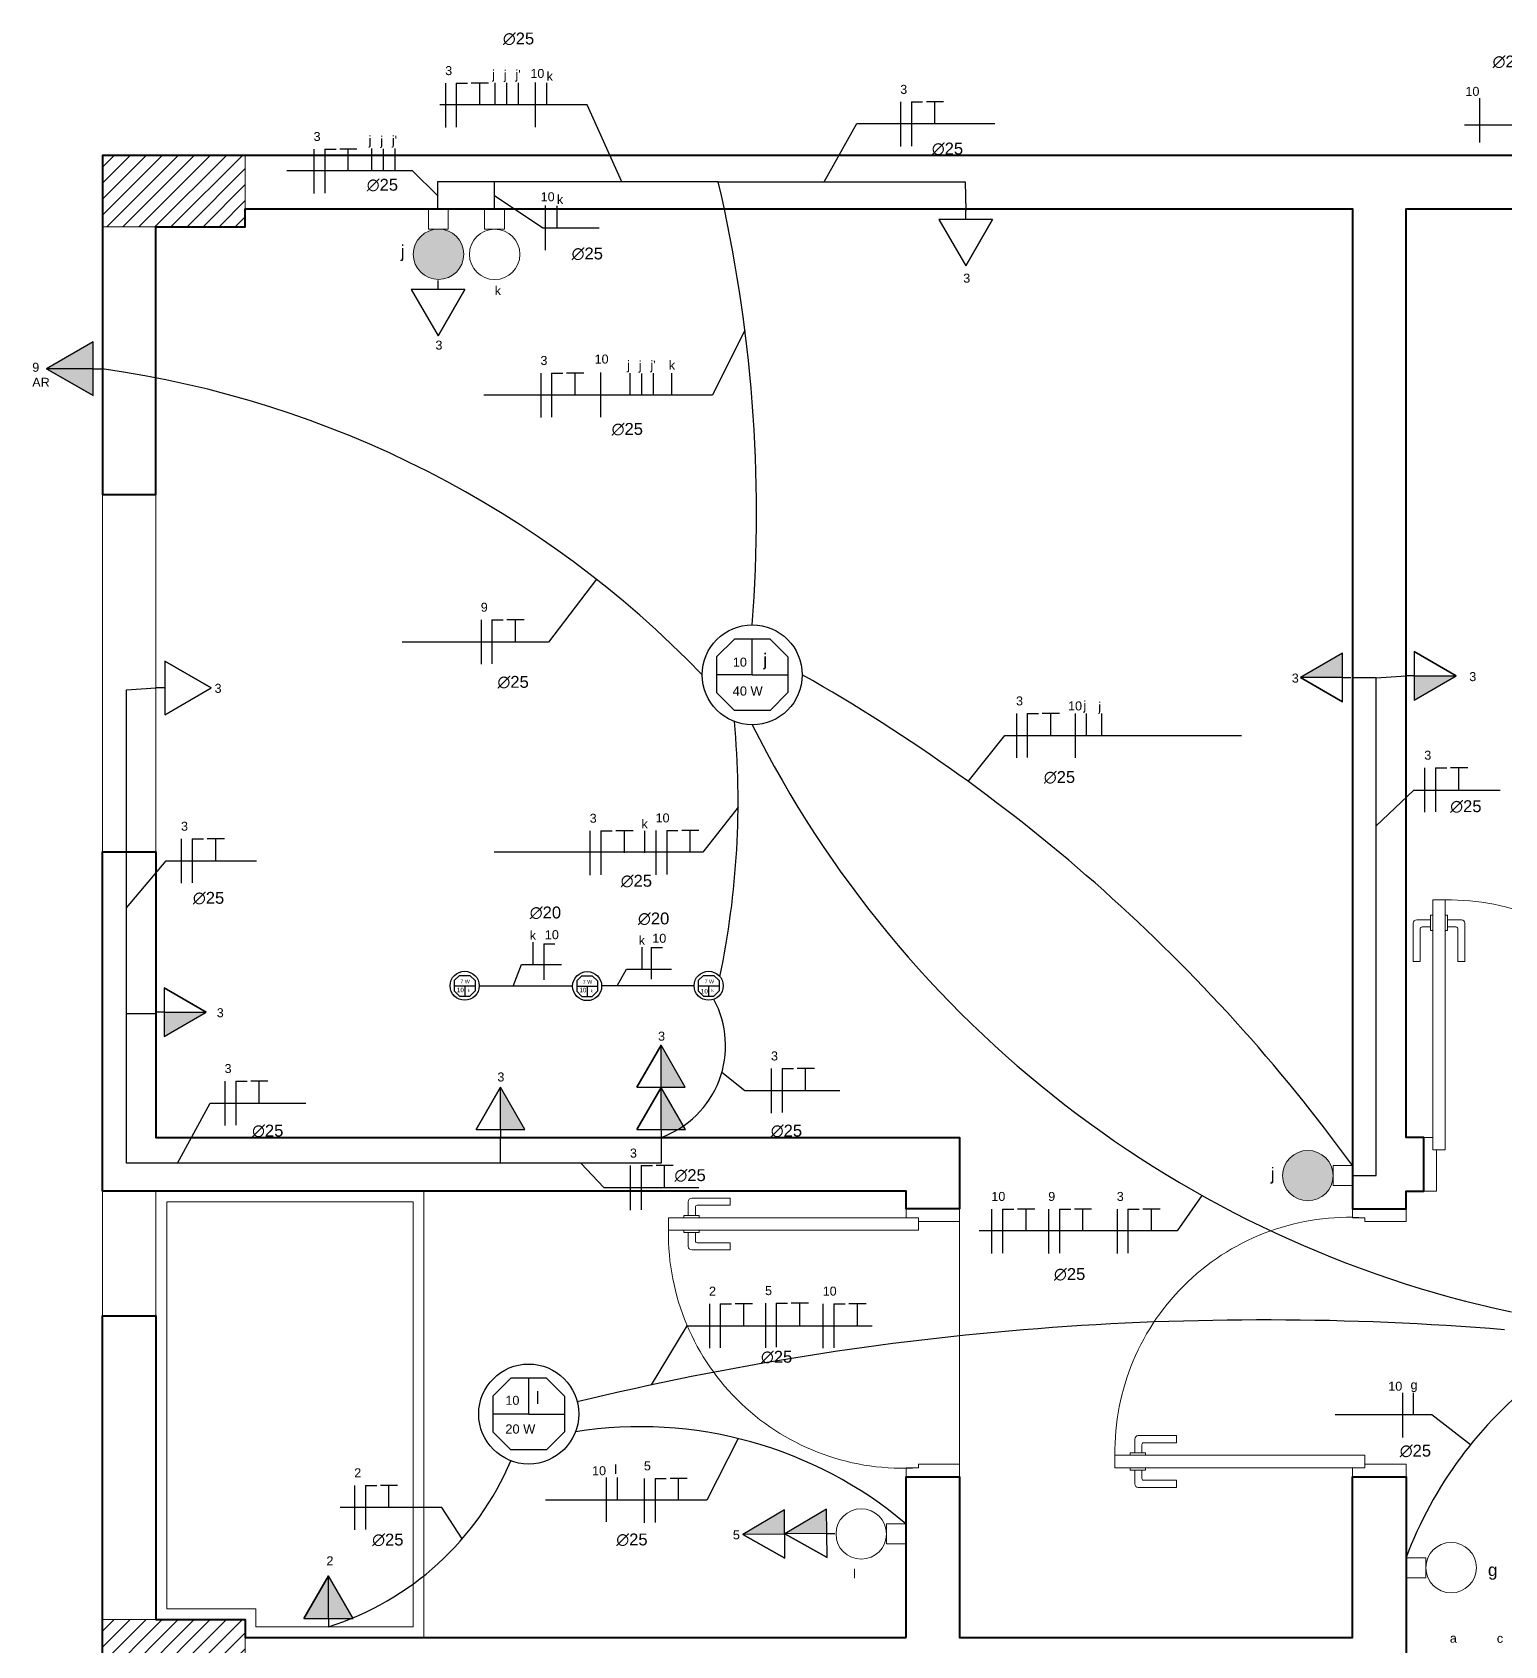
# Model space of a CAD drawing. Header units: millimetres. Extents: x 2991 to 3503, y 2795 to 2987.
# Drawn here: x 3072.785 to 3076.908, y 2819.863 to 2824.382 of the extents above; entities that cross this region are included whole.
import ezdxf
from ezdxf.enums import TextEntityAlignment as Align

# ---------------------------------------------------------------- set-up
doc = ezdxf.new("R2010")
doc.units = ezdxf.units.MM
for name, color, linetype in [('ESCO_37_TOMADAS', 3, 'Continuous'), ('ILUMINAÇÃO', 3, 'Continuous'), ('Pranchas', 3, 'Continuous'), ('PTF', 1, 'Continuous'), ('PTO', 1, 'Continuous'), ('TET', 172, 'Continuous')]:
    doc.layers.add(name, color=color, linetype=linetype)
for name, color, linetype, lineweight in [('ESQUADRIAS', 250, 'Continuous', 9), ('PILAR', 7, 'Continuous', 5), ('Plarga', 7, 'Continuous', 40)]:
    doc.layers.add(name, color=color, linetype=linetype, lineweight=lineweight)
doc.styles.add('ST', font='ROMANS.SHX', dxfattribs={"height": 0.15})
doc.styles.get("Standard").update_dxf_attribs({"font": ''})
doc.styles.get('Standard').set_extended_font_data('Arial')

# ---------------------------------------------------------------- blocks, each defined once
blk = doc.blocks.new('INTERRUP SIMP 1 TC')
at = {"lineweight": 5}
for p, q in [((-5, 2.5), (-5, -2.5)), ((0, 2.5), (-5, 2.5)), ((0, 2.5), (0, -2.5)), ((0, -2.5), (-5, -2.5)), ((0, 0), (0, 0))]:
    blk.add_line(p, q, dxfattribs=at)
at = {"lineweight": 5, "ltscale": 0.5}
blk.add_circle((6.33, 0.04), 6.33, dxfattribs=at)
blk = doc.blocks.new('iv')
at = {"color": 3}
for p, q in [((-0.2, 0.1), (-0.1, 0.2)), ((-0.1, 0.2), (0.1, 0.2)), ((0.1, 0.2), (0.2, 0.1)), ((-0.2, 0.1), (-0.2, -0.1)), ((0.2, 0.1), (0.2, -0.1)), ((-0.1, -0.2), (-0.2, -0.1)), ((0.2, -0.1), (0.1, -0.2)), ((-0.1, -0.2), (0.1, -0.2))]:
    blk.add_line(p, q, dxfattribs=at)
at = {"color": 1}
blk.add_circle((0, 0), 0.28, dxfattribs=at)
at = {"color": 1, "style": 'ST', "flags": 4}
blk.add_attdef('N%%D', text='', height=0.15, dxfattribs=at).set_placement((0.0027, -0.0738), align=Align.CENTER)

msp = doc.modelspace()

# ---------------------------------------------------------------- hatches: boundary and pattern name
at = {"layer": 'ESCO_37_TOMADAS'}
h = msp.add_hatch(color=256, dxfattribs=at)
h.dxf.hatch_style = 1
h.set_gradient(color1=(0, 0, 255), color2=(255, 255, 0), tint=1)
h.paths.add_polyline_path([(3073.9929, 2823.76, 1), (3073.8517, 2823.76, 1)])
h = msp.add_hatch(color=256, dxfattribs=at)
h.dxf.hatch_style = 1
h.paths.add_polyline_path([(3073.8517, 2823.76, 1), (3073.9929, 2823.76, 0.412382), (3073.9227, 2823.8306), (3073.9219, 2823.8306, 0.412382)])
h = msp.add_hatch(color=256, dxfattribs=at)
h.dxf.hatch_style = 1
h.paths.add_polyline_path([(3073.9929, 2823.76, 1), (3073.8517, 2823.76, 1)])
h = msp.add_hatch(color=256, dxfattribs=at)
h.dxf.hatch_style = 1
h.paths.add_polyline_path([(3076.4269, 2821.18, 1), (3076.2857, 2821.18, 1)])
at = {"layer": 'PILAR'}
h = msp.add_hatch(dxfattribs=at)
h.set_pattern_fill('ANSI31,_O', color=256, scale=0.01)
h.set_pattern_definition([(45, (1209.418174, 1871.62264), (-0.0224506403, 0.0224506403), [])])
h.paths.add_polyline_path([(3073.3812, 2824.0368), (3073.3812, 2823.8368), (3072.9812, 2823.8368), (3072.9812, 2824.0368)])
h = msp.add_hatch(dxfattribs=at)
h.set_pattern_fill('ANSI31,_O', color=256, scale=0.01)
h.set_pattern_definition([(45, (1209.418174, 1867.52264), (-0.0224506403, 0.0224506403), [])])
h.paths.add_polyline_path([(3073.3812, 2819.9368), (3073.3812, 2819.7368), (3072.9812, 2819.7368), (3072.9812, 2819.9368)])

# ---------------------------------------------------------------- linework, layer by layer
at = {"color": 3}
for p, q in [((3075.4733, 2823.8571), (3075.3233, 2823.8571)), ((3075.3233, 2823.8571), (3075.3983, 2823.7271)), ((3075.3983, 2823.8571), (3075.3983, 2823.8821)), ((3075.4733, 2823.8571), (3075.3983, 2823.7271)), ((3075.3983, 2823.7271), (3075.4733, 2823.8571)), ((3075.3983, 2823.7271), (3075.4733, 2823.8571)), ((3073.9211, 2823.6615), (3073.9211, 2823.6865)), ((3073.9961, 2823.6615), (3073.8461, 2823.6615)), ((3073.8461, 2823.6615), (3073.9211, 2823.5315)), ((3073.9961, 2823.6615), (3073.9211, 2823.5315)), ((3073.9211, 2823.5315), (3073.9961, 2823.6615)), ((3073.9211, 2823.5315), (3073.9961, 2823.6615)), ((3072.9552, 2823.5143), (3072.8252, 2823.4393)), ((3072.9552, 2823.3643), (3072.9552, 2823.5143)), ((3072.9552, 2823.4393), (3072.8252, 2823.4393)), ((3072.9552, 2823.3643), (3072.8252, 2823.4393)), ((3072.8252, 2823.4393), (3072.9552, 2823.3643)), ((3072.8252, 2823.4393), (3072.9552, 2823.3643)), ((3072.9552, 2823.4393), (3072.9802, 2823.4393)), ((3076.4535, 2822.6427), (3076.3355, 2822.5747)), ((3076.4535, 2822.5066), (3076.4535, 2822.6427)), ((3076.6538, 2822.6478), (3076.7718, 2822.5797)), ((3076.7718, 2822.5797), (3076.6538, 2822.6478)), ((3076.6538, 2822.6478), (3076.6538, 2822.5117)), ((3076.7718, 2822.5797), (3076.6538, 2822.6478)), ((3073.1557, 2822.6206), (3073.2857, 2822.5456)), ((3073.2857, 2822.5456), (3073.1557, 2822.6206)), ((3073.1557, 2822.6206), (3073.1557, 2822.4706)), ((3073.2857, 2822.5456), (3073.1557, 2822.6206)), ((3073.1557, 2822.5456), (3073.1307, 2822.5456)), ((3073.1557, 2822.4706), (3073.2857, 2822.5456)), ((3076.4535, 2822.5747), (3076.3355, 2822.5747)), ((3076.4535, 2822.5066), (3076.3355, 2822.5747)), ((3076.3355, 2822.5747), (3076.4535, 2822.5066)), ((3076.3355, 2822.5747), (3076.4535, 2822.5066)), ((3076.4535, 2822.5747), (3076.4762, 2822.5747)), ((3076.6538, 2822.5797), (3076.6312, 2822.5797)), ((3076.6538, 2822.5797), (3076.7718, 2822.5797)), ((3076.6538, 2822.5117), (3076.7718, 2822.5797)), ((3073.1538, 2821.7057), (3073.2718, 2821.6376)), ((3073.2718, 2821.6376), (3073.1538, 2821.7057)), ((3073.1538, 2821.7057), (3073.1538, 2821.5696)), ((3073.2718, 2821.6376), (3073.1538, 2821.7057)), ((3073.1538, 2821.6376), (3073.1312, 2821.6376)), ((3073.1538, 2821.6376), (3073.2718, 2821.6376)), ((3073.1538, 2821.5696), (3073.2718, 2821.6376)), ((3074.4776, 2821.4275), (3074.5454, 2821.5451)), ((3074.5454, 2821.5451), (3074.4776, 2821.4275)), ((3074.5454, 2821.4275), (3074.5454, 2821.5451)), ((3074.0281, 2821.3095), (3074.0962, 2821.4274)), ((3074.0962, 2821.4274), (3074.0281, 2821.3095)), ((3074.0962, 2821.4274), (3074.0281, 2821.3095)), ((3074.0962, 2821.3095), (3074.0962, 2821.4274)), ((3074.1642, 2821.3095), (3074.0962, 2821.4274)), ((3074.4779, 2821.3094), (3074.5458, 2821.427)), ((3074.5458, 2821.427), (3074.4779, 2821.3094)), ((3074.5458, 2821.3094), (3074.5458, 2821.427)), ((3074.0281, 2821.3095), (3074.1642, 2821.3095)), ((3074.0962, 2821.3095), (3074.0962, 2821.2868)), ((3074.5458, 2821.3094), (3074.5458, 2821.2868)), ((3074.1748, 2820.5123), (3074.1748, 2820.6123)), ((3074.1748, 2820.5123), (3074.0748, 2820.5123)), ((3074.1748, 2820.5123), (3074.2748, 2820.5123)), ((3074.8916, 2820.1763), (3074.774, 2820.1751)), ((3074.8923, 2820.1085), (3074.774, 2820.1751)), ((3074.774, 2820.1751), (3074.8923, 2820.1085)), ((3075.0096, 2820.1779), (3074.8921, 2820.1767)), ((3075.0104, 2820.1101), (3074.8921, 2820.1767)), ((3074.8921, 2820.1767), (3075.0104, 2820.1101)), ((3075.0096, 2820.1779), (3075.0323, 2820.1782)), ((3073.5455, 2819.9398), (3073.6145, 2820.0594)), ((3073.6145, 2820.0594), (3073.5455, 2819.9398)), ((3073.6145, 2820.0594), (3073.5455, 2819.9398)), ((3073.6145, 2819.9398), (3073.6145, 2820.0594)), ((3073.6835, 2819.9398), (3073.6145, 2820.0594)), ((3073.5455, 2819.9398), (3073.6835, 2819.9398)), ((3073.6145, 2819.9398), (3073.6145, 2819.9168))]:
    msp.add_line(p, q, dxfattribs=at)
for p, q in [((3074.8007, 2822.5823), (3074.8007, 2822.6823)), ((3074.8007, 2822.5823), (3074.7007, 2822.5823)), ((3074.8007, 2822.5823), (3074.9007, 2822.5823)), ((3073.9963, 2821.7115), (3074.0253, 2821.7115)), ((3074.3383, 2821.7108), (3074.3673, 2821.7108)), ((3074.6785, 2821.7118), (3074.7076, 2821.7118))]:
    msp.add_line(p, q)
at = {"lineweight": 5}
msp.add_line((3076.6869, 2820.0816), (3076.6869, 2820.0816), dxfattribs=at)
for points in [[(3072.9812, 2822.0868), (3072.9812, 2823.0868)], [(3073.1312, 2822.0868), (3073.1312, 2823.0868)], [(3072.9812, 2821.1368), (3072.9812, 2820.7868)], [(3073.1312, 2820.6368), (3073.1312, 2819.9368), (3073.3812, 2819.9368), (3073.3812, 2819.8868), (3073.8812, 2819.8868), (3073.8812, 2821.1368), (3073.1312, 2821.1368)], [(3073.1312, 2821.1368), (3073.1312, 2820.7868)], [(3075.3812, 2820.3718), (3075.3812, 2821.0518)]]:
    msp.add_lwpolyline(points, dxfattribs=at)
for points in [[(3073.9672, 2821.7115), (3073.9963, 2821.7115), (3073.9963, 2821.6825)], [(3074.3093, 2821.7108), (3074.3383, 2821.7108), (3074.3383, 2821.6818)], [(3074.6495, 2821.7118), (3074.6785, 2821.7118), (3074.6785, 2821.6828)]]:
    msp.add_lwpolyline(points)
at = {"color": 3}
for points in [[(3074.6132, 2821.4275), (3074.5454, 2821.5451), (3074.4776, 2821.4275)], [(3074.6136, 2821.3094), (3074.5458, 2821.427), (3074.4779, 2821.3094)], [(3074.8909, 2820.2442), (3074.774, 2820.1751), (3074.8923, 2820.1085)], [(3075.0089, 2820.2458), (3074.8921, 2820.1767), (3075.0104, 2820.1101)]]:
    msp.add_lwpolyline(points, close=True, dxfattribs=at)
at = {"lineweight": 5}
msp.add_lwpolyline([(3073.1612, 2819.9668), (3073.4112, 2819.9668), (3073.4112, 2819.9168), (3073.8512, 2819.9168), (3073.8512, 2821.1068), (3073.1612, 2821.1068)], close=True, dxfattribs=at)
at = {"color": 3}
for points in [[(3072.9552, 2823.4393), (3072.9552, 2823.5143), (3072.8252, 2823.4393)], [(3072.9552, 2823.3643), (3072.9552, 2823.4393), (3072.8252, 2823.4393)], [(3076.4535, 2822.5747), (3076.4535, 2822.6427), (3076.3355, 2822.5747)], [(3076.6538, 2822.5797), (3076.6538, 2822.5117), (3076.7718, 2822.5797)], [(3073.1538, 2821.6376), (3073.1538, 2821.5696), (3073.2718, 2821.6376)], [(3074.5454, 2821.4275), (3074.6132, 2821.4275), (3074.5454, 2821.5451)], [(3074.0962, 2821.3095), (3074.1642, 2821.3095), (3074.0962, 2821.4274)], [(3074.5458, 2821.3094), (3074.6136, 2821.3094), (3074.5458, 2821.427)], [(3074.8916, 2820.1763), (3074.8909, 2820.2442), (3074.774, 2820.1751)], [(3075.0096, 2820.1779), (3075.0089, 2820.2458), (3074.8921, 2820.1767)], [(3073.5455, 2819.9398), (3073.6145, 2819.9398), (3073.6145, 2820.0594)], [(3073.6145, 2819.9398), (3073.6835, 2819.9398), (3073.6145, 2820.0594)]]:
    msp.add_solid(points, dxfattribs=at)
at = {"layer": 'ESCO_37_TOMADAS'}
for p, q in [((3073.9418, 2824.239), (3073.9418, 2824.1145)), ((3073.9722, 2824.239), (3073.9722, 2824.1156)), ((3073.9722, 2824.239), (3074.0038, 2824.239)), ((3074.0371, 2824.239), (3074.0371, 2824.1782)), ((3074.0803, 2824.24), (3074.0803, 2824.1782)), ((3074.113, 2824.24), (3074.113, 2824.1782)), ((3074.1455, 2824.24), (3074.1455, 2824.1782)), ((3074.193, 2824.2405), (3074.193, 2824.1159)), ((3074.2246, 2824.24), (3074.2246, 2824.1782)), ((3074.3387, 2824.1782), (3073.9262, 2824.1782)), ((3074.4353, 2823.9624), (3074.3387, 2824.1782)), ((3075.2158, 2824.1865), (3075.2158, 2824.0619)), ((3075.2462, 2824.1865), (3075.2462, 2824.063)), ((3075.2462, 2824.1865), (3075.2778, 2824.1865)), ((3075.3111, 2824.1865), (3075.3111, 2824.1248)), ((3076.8373, 2824.1974), (3076.8373, 2824.0728)), ((3075.0018, 2823.9624), (3075.0932, 2824.126)), ((3075.0932, 2824.126), (3075.4796, 2824.126)), ((3077.1534, 2824.1213), (3076.795, 2824.1213)), ((3073.5733, 2824.0545), (3073.5733, 2823.9299)), ((3073.6037, 2824.0545), (3073.6037, 2823.931)), ((3073.6037, 2824.0545), (3073.6353, 2824.0545)), ((3073.6686, 2824.0545), (3073.6686, 2823.9936)), ((3073.7344, 2824.0564), (3073.7344, 2823.9945)), ((3073.7671, 2824.0555), (3073.7671, 2823.9936)), ((3073.7996, 2824.0564), (3073.7996, 2823.9945)), ((3073.8499, 2823.9936), (3073.4976, 2823.9936)), ((3073.9198, 2823.9244), (3073.8499, 2823.9936)), ((3074.079, 2823.9242), (3074.2144, 2823.8339)), ((3074.2207, 2823.8961), (3074.2207, 2823.7716)), ((3074.2535, 2823.8957), (3074.2535, 2823.8339)), ((3074.2144, 2823.8339), (3074.3724, 2823.8339)), ((3074.7801, 2823.5476), (3074.6891, 2823.3653)), ((3074.2084, 2823.4273), (3074.2084, 2823.3028)), ((3074.2388, 2823.4273), (3074.2388, 2823.3039)), ((3074.2388, 2823.4273), (3074.2704, 2823.4273)), ((3074.3038, 2823.4273), (3074.3038, 2823.3657)), ((3074.3758, 2823.4288), (3074.3758, 2823.3042)), ((3074.4581, 2823.4269), (3074.4581, 2823.3651)), ((3074.4907, 2823.426), (3074.4907, 2823.3641)), ((3074.5233, 2823.4269), (3074.5233, 2823.3651)), ((3074.5749, 2823.4269), (3074.5749, 2823.3651)), ((3074.6891, 2823.3653), (3074.0493, 2823.3653)), ((3074.3644, 2822.8499), (3074.2301, 2822.6737)), ((3074.0414, 2822.7364), (3074.0414, 2822.6118)), ((3074.0719, 2822.7364), (3074.0719, 2822.6129)), ((3074.0719, 2822.7364), (3074.1034, 2822.7364)), ((3074.1368, 2822.7364), (3074.1368, 2822.6747)), ((3074.2301, 2822.6737), (3073.8203, 2822.6737)), ((3075.5402, 2822.4739), (3075.5402, 2822.3494)), ((3075.5706, 2822.4739), (3075.5706, 2822.3505)), ((3075.5706, 2822.4739), (3075.6022, 2822.4739)), ((3075.6355, 2822.4739), (3075.6355, 2822.4123)), ((3075.7053, 2822.4739), (3075.7053, 2822.3494)), ((3075.7357, 2822.4739), (3075.7357, 2822.4121)), ((3075.7783, 2822.4739), (3075.7783, 2822.412)), ((3075.405, 2822.2838), (3075.508, 2822.4127)), ((3075.508, 2822.4127), (3076.1702, 2822.4127)), ((3076.6831, 2822.322), (3076.6831, 2822.1974)), ((3076.7135, 2822.322), (3076.7135, 2822.1985)), ((3076.7135, 2822.322), (3076.7451, 2822.322)), ((3076.7784, 2822.322), (3076.7784, 2822.2603)), ((3076.548, 2822.1591), (3076.6535, 2822.2597)), ((3076.6535, 2822.2597), (3076.8948, 2822.2597)), ((3074.7609, 2822.2115), (3074.6626, 2822.0852)), ((3074.3464, 2822.1455), (3074.3464, 2822.0209)), ((3074.3768, 2822.1455), (3074.3768, 2822.0221)), ((3074.3768, 2822.1455), (3074.4084, 2822.1455)), ((3074.4417, 2822.1455), (3074.4417, 2822.0838)), ((3074.4995, 2822.1456), (3074.4995, 2822.0838)), ((3074.5308, 2822.1464), (3074.5308, 2822.0218)), ((3074.5612, 2822.1464), (3074.5612, 2822.0229)), ((3074.5612, 2822.1464), (3074.5928, 2822.1464)), ((3074.6261, 2822.1464), (3074.6261, 2822.0847)), ((3073.2022, 2822.1231), (3073.2022, 2821.9985)), ((3073.2326, 2822.1231), (3073.2326, 2821.9996)), ((3073.2326, 2822.1231), (3073.2642, 2822.1231)), ((3073.2975, 2822.1231), (3073.2975, 2822.0614)), ((3073.0483, 2821.9298), (3073.16, 2822.0618)), ((3073.16, 2822.0618), (3073.413, 2822.0618)), ((3074.6626, 2822.0852), (3074.0782, 2822.0852)), ((3074.1867, 2821.8334), (3074.1867, 2821.7715)), ((3074.2168, 2821.8289), (3074.2173, 2821.7284)), ((3074.2168, 2821.8289), (3074.2483, 2821.8289)), ((3074.4919, 2821.8195), (3074.4919, 2821.7576)), ((3074.5174, 2821.8187), (3074.5173, 2821.7297)), ((3074.5174, 2821.8187), (3074.549, 2821.8187)), ((3074.1316, 2821.7108), (3074.1548, 2821.7715)), ((3074.1548, 2821.7715), (3074.2662, 2821.7715)), ((3074.4229, 2821.7118), (3074.4484, 2821.7576)), ((3074.4484, 2821.7576), (3074.5749, 2821.7576)), ((3074.7156, 2821.4692), (3074.78, 2821.4187)), ((3074.854, 2821.4798), (3074.854, 2821.3552)), ((3074.8844, 2821.4798), (3074.8844, 2821.3563)), ((3074.8844, 2821.4798), (3074.916, 2821.4798)), ((3074.9493, 2821.4798), (3074.9493, 2821.4181)), ((3073.3242, 2821.4445), (3073.3242, 2821.3199)), ((3073.3546, 2821.4445), (3073.3546, 2821.321)), ((3073.3546, 2821.4445), (3073.3862, 2821.4445)), ((3073.4195, 2821.4445), (3073.4195, 2821.3828)), ((3074.78, 2821.4187), (3075.0463, 2821.4187)), ((3073.1912, 2821.215), (3073.283, 2821.3824)), ((3073.283, 2821.3824), (3073.5512, 2821.3824)), ((3074.3206, 2821.215), (3074.3849, 2821.1467)), ((3074.459, 2821.2078), (3074.459, 2821.0832)), ((3074.4894, 2821.2078), (3074.4894, 2821.0843)), ((3074.4894, 2821.2078), (3074.521, 2821.2078)), ((3074.5543, 2821.2078), (3074.5543, 2821.1461)), ((3074.3849, 2821.1467), (3074.6513, 2821.1467)), ((3076.0597, 2821.1245), (3075.9907, 2821.025)), ((3075.471, 2821.0864), (3075.471, 2820.9618)), ((3075.5014, 2821.0864), (3075.5014, 2820.9629)), ((3075.5014, 2821.0864), (3075.533, 2821.0864)), ((3075.5663, 2821.0864), (3075.5663, 2821.0247)), ((3075.6303, 2821.0864), (3075.6303, 2820.9618)), ((3075.6607, 2821.0864), (3075.6607, 2820.9629)), ((3075.6607, 2821.0864), (3075.6923, 2821.0864)), ((3075.7256, 2821.0864), (3075.7256, 2821.0247)), ((3075.8221, 2821.0864), (3075.8221, 2820.9618)), ((3075.8525, 2821.0864), (3075.8525, 2820.9629)), ((3075.8525, 2821.0864), (3075.8841, 2821.0864)), ((3075.9174, 2821.0864), (3075.9174, 2821.0247)), ((3075.9907, 2821.025), (3075.4357, 2821.025)), ((3074.6806, 2820.8212), (3074.6806, 2820.6966)), ((3074.711, 2820.8212), (3074.711, 2820.6977)), ((3074.711, 2820.8212), (3074.7426, 2820.8212)), ((3074.7759, 2820.8212), (3074.7759, 2820.7595)), ((3074.8375, 2820.8226), (3074.8375, 2820.6981)), ((3074.8679, 2820.8226), (3074.8679, 2820.6992)), ((3074.8679, 2820.8226), (3074.8995, 2820.8226)), ((3074.9328, 2820.8226), (3074.9328, 2820.7609)), ((3074.9987, 2820.8212), (3074.9987, 2820.6966)), ((3075.0292, 2820.8212), (3075.0292, 2820.6977)), ((3075.0292, 2820.8212), (3075.0607, 2820.8212)), ((3075.0941, 2820.8212), (3075.0941, 2820.7595)), ((3074.5191, 2820.594), (3074.6189, 2820.759)), ((3074.6189, 2820.759), (3075.1361, 2820.759)), ((3076.6212, 2820.5715), (3076.6212, 2820.4469)), ((3076.6516, 2820.5715), (3076.6516, 2820.5097)), ((3076.7035, 2820.5098), (3076.433, 2820.5098)), ((3076.8116, 2820.4264), (3076.7035, 2820.5098)), ((3074.7611, 2820.4437), (3074.674, 2820.2708)), ((3074.3919, 2820.3348), (3074.3919, 2820.2102)), ((3074.4223, 2820.3348), (3074.4223, 2820.2729)), ((3074.4982, 2820.3319), (3074.4982, 2820.2073)), ((3074.5286, 2820.3319), (3074.5286, 2820.2084)), ((3074.5286, 2820.3319), (3074.5601, 2820.3319)), ((3074.5935, 2820.3319), (3074.5935, 2820.2702)), ((3073.6872, 2820.3125), (3073.6872, 2820.1879)), ((3073.7176, 2820.3125), (3073.7176, 2820.189)), ((3073.7176, 2820.3125), (3073.7492, 2820.3125)), ((3073.7825, 2820.3125), (3073.7825, 2820.2508)), ((3073.932, 2820.2506), (3073.647, 2820.2506)), ((3073.9886, 2820.1627), (3073.932, 2820.2506)), ((3074.674, 2820.2708), (3074.2221, 2820.2708))]:
    msp.add_line(p, q, dxfattribs=at)
for points in [[(3074.0625, 2824.239), (3074.0371, 2824.239), (3074.0142, 2824.239)], [(3075.3365, 2824.1865), (3075.3111, 2824.1865), (3075.2882, 2824.1865)], [(3073.694, 2824.0545), (3073.6686, 2824.0545), (3073.6457, 2824.0545)], [(3074.3291, 2823.4273), (3074.3038, 2823.4273), (3074.2808, 2823.4273)], [(3074.1621, 2822.7364), (3074.1368, 2822.7364), (3074.1138, 2822.7364)], [(3075.6608, 2822.4739), (3075.6355, 2822.4739), (3075.6125, 2822.4739)], [(3076.8038, 2822.322), (3076.7784, 2822.322), (3076.7555, 2822.322)], [(3074.4671, 2822.1455), (3074.4417, 2822.1455), (3074.4188, 2822.1455)], [(3074.6515, 2822.1464), (3074.6261, 2822.1464), (3074.6032, 2822.1464)], [(3073.3228, 2822.1231), (3073.2975, 2822.1231), (3073.2745, 2822.1231)], [(3074.9747, 2821.4798), (3074.9493, 2821.4798), (3074.9264, 2821.4798)], [(3073.4448, 2821.4445), (3073.4195, 2821.4445), (3073.3965, 2821.4445)], [(3074.5797, 2821.2078), (3074.5543, 2821.2078), (3074.5314, 2821.2078)], [(3075.5916, 2821.0864), (3075.5663, 2821.0864), (3075.5434, 2821.0864)], [(3075.751, 2821.0864), (3075.7256, 2821.0864), (3075.7027, 2821.0864)], [(3075.9428, 2821.0864), (3075.9174, 2821.0864), (3075.8945, 2821.0864)], [(3074.8013, 2820.8212), (3074.7759, 2820.8212), (3074.753, 2820.8212)], [(3074.9581, 2820.8226), (3074.9328, 2820.8226), (3074.9099, 2820.8226)], [(3075.1194, 2820.8212), (3075.0941, 2820.8212), (3075.0711, 2820.8212)], [(3074.6188, 2820.3319), (3074.5935, 2820.3319), (3074.5705, 2820.3319)], [(3073.8078, 2820.3125), (3073.7825, 2820.3125), (3073.7596, 2820.3125)]]:
    msp.add_lwpolyline(points, dxfattribs=at)
at = {"layer": 'ESQUADRIAS'}
for points in [[(3076.7412, 2821.2518), (3076.7062, 2821.2518), (3076.7062, 2821.9518), (3076.7412, 2821.9518)], [(3076.6998, 2821.8663), (3076.7062, 2821.8663), (3076.7062, 2821.9089), (3076.6998, 2821.9089)], [(3076.7475, 2821.8663), (3076.7412, 2821.8663), (3076.7412, 2821.9089), (3076.7475, 2821.9089)], [(3076.6812, 2821.1368), (3076.6812, 2821.2868), (3076.7062, 2821.2868), (3076.7062, 2821.2518), (3076.7162, 2821.2518), (3076.7162, 2821.1368)], [(3075.2662, 2821.0268), (3075.2662, 2821.0618), (3074.5662, 2821.0618), (3074.5662, 2821.0268)], [(3074.6517, 2821.0682), (3074.6517, 2821.0618), (3074.6091, 2821.0618), (3074.6091, 2821.0682)], [(3075.3812, 2821.0868), (3075.2312, 2821.0868), (3075.2312, 2821.0618), (3075.2662, 2821.0618), (3075.2662, 2821.0518), (3075.3812, 2821.0518)], [(3076.6312, 2821.0868), (3076.4812, 2821.0868), (3076.4812, 2821.0618), (3076.5162, 2821.0618), (3076.5162, 2821.0518), (3076.6312, 2821.0518)], [(3074.6517, 2821.0205), (3074.6517, 2821.0268), (3074.6091, 2821.0268), (3074.6091, 2821.0205)], [(3076.5162, 2820.3968), (3076.5162, 2820.3618), (3075.8162, 2820.3618), (3075.8162, 2820.3968)], [(3075.9017, 2820.4032), (3075.9017, 2820.3968), (3075.8591, 2820.3968), (3075.8591, 2820.4032)], [(3075.3812, 2820.3368), (3075.2312, 2820.3368), (3075.2312, 2820.3618), (3075.2662, 2820.3618), (3075.2662, 2820.3718), (3075.3812, 2820.3718)], [(3075.9017, 2820.3555), (3075.9017, 2820.3618), (3075.8591, 2820.3618), (3075.8591, 2820.3555)], [(3076.6312, 2820.3368), (3076.4812, 2820.3368), (3076.4812, 2820.3618), (3076.5162, 2820.3618), (3076.5162, 2820.3718), (3076.6312, 2820.3718)]]:
    msp.add_lwpolyline(points, close=True, dxfattribs=at)
for points in [[(3076.6998, 2821.8964), (3076.6612, 2821.8964, 0.414214), (3076.6512, 2821.8864), (3076.6512, 2821.7794), (3076.6712, 2821.7794), (3076.6712, 2821.8714, -0.414214), (3076.6762, 2821.8764), (3076.6998, 2821.8764)], [(3076.7475, 2821.8964), (3076.7861, 2821.8964, -0.414214), (3076.7961, 2821.8864), (3076.7961, 2821.7794), (3076.7761, 2821.7794), (3076.7761, 2821.8714, 0.414214), (3076.7711, 2821.8764), (3076.7475, 2821.8764)], [(3074.6216, 2821.0682), (3074.6216, 2821.1068, -0.414214), (3074.6316, 2821.1168), (3074.7386, 2821.1168), (3074.7386, 2821.0968), (3074.6466, 2821.0968, 0.414214), (3074.6416, 2821.0918), (3074.6416, 2821.0682)], [(3074.6216, 2821.0205), (3074.6216, 2820.9818, 0.414214), (3074.6316, 2820.9718), (3074.7386, 2820.9718), (3074.7386, 2820.9918), (3074.6466, 2820.9918, -0.414214), (3074.6416, 2820.9968), (3074.6416, 2821.0205)], [(3075.8716, 2820.4032), (3075.8716, 2820.4418, -0.414214), (3075.8816, 2820.4518), (3075.9886, 2820.4518), (3075.9886, 2820.4318), (3075.8966, 2820.4318, 0.414214), (3075.8916, 2820.4268), (3075.8916, 2820.4032)], [(3075.8716, 2820.3555), (3075.8716, 2820.3168, 0.414214), (3075.8816, 2820.3068), (3075.9886, 2820.3068), (3075.9886, 2820.3268), (3075.8966, 2820.3268, -0.414214), (3075.8916, 2820.3318), (3075.8916, 2820.3555)]]:
    msp.add_lwpolyline(points, format="xyb", close=True, dxfattribs=at)
for centre, start, end in [((3076.7511, 2821.2954), 356.1934, 90.869), ((3076.4726, 2820.4068), 86.1934, 180.869), ((3075.2226, 2821.0169), 179.131, 273.8066)]:
    msp.add_arc(centre, 0.6565, start, end, dxfattribs=at)
at = {"layer": 'PILAR'}
for points in [[(3073.3812, 2824.0368), (3072.9812, 2824.0368), (3072.9812, 2823.8368), (3073.3812, 2823.8368)], [(3073.3812, 2819.9368), (3072.9812, 2819.9368), (3072.9812, 2819.7368), (3073.3812, 2819.7368)]]:
    msp.add_lwpolyline(points, close=True, dxfattribs=at)
at = {"layer": 'Plarga'}
msp.add_lwpolyline([(3073.1312, 2823.8368), (3073.3812, 2823.8368), (3073.3812, 2823.8868), (3076.4812, 2823.8868), (3076.4812, 2821.0868), (3076.6312, 2821.0868), (3076.6312, 2821.1368), (3076.6812, 2821.1368), (3076.6812, 2821.2868), (3076.6312, 2821.2868), (3076.6312, 2823.8868), (3079.5812, 2823.8868), (3079.5812, 2823.8368), (3079.8312, 2823.8368), (3079.8312, 2823.0868), (3079.9812, 2823.0868), (3079.9812, 2824.0368), (3072.9812, 2824.0368), (3072.9812, 2823.0868), (3073.1312, 2823.0868)], close=True, dxfattribs=at)
for points in [[(3072.9812, 2821.1368), (3072.9812, 2822.0868), (3073.1312, 2822.0868), (3073.1312, 2821.2868), (3075.3812, 2821.2868), (3075.3812, 2821.0868), (3075.2312, 2821.0868), (3075.2312, 2821.1368), (3072.9812, 2821.1368)], [(3076.6312, 2819.7368), (3072.9812, 2819.7368), (3072.9812, 2820.7868), (3073.1312, 2820.7868), (3073.1312, 2819.9368), (3073.3812, 2819.9368), (3073.3812, 2819.8868), (3075.2312, 2819.8868)], [(3075.2312, 2819.8868), (3075.2312, 2820.3368), (3075.3812, 2820.3368), (3075.3812, 2819.8868), (3076.4812, 2819.8868), (3076.4812, 2820.3368), (3076.6312, 2820.3368), (3076.6312, 2819.7368)]]:
    msp.add_lwpolyline(points, dxfattribs=at)
at = {"layer": 'Pranchas', "lineweight": 5}
for p, q in [((3076.6312, 2820.1095), (3076.6312, 2820.0537)), ((3076.6869, 2820.1095), (3076.6312, 2820.1095)), ((3076.6869, 2820.1095), (3076.6869, 2820.0537)), ((3076.6869, 2820.0537), (3076.6312, 2820.0537))]:
    msp.add_line(p, q, dxfattribs=at)
at = {"layer": 'Pranchas', "lineweight": 5, "ltscale": 0.5}
msp.add_circle((3076.7575, 2820.082), 0.0706, dxfattribs=at)
at = {"layer": 'TET'}
for p, q in [((3074.7056, 2823.9624), (3073.9198, 2823.9624)), ((3073.9198, 2823.9624), (3073.9198, 2823.8864)), ((3074.079, 2823.886), (3074.079, 2823.9624)), ((3074.7056, 2823.9624), (3075.3969, 2823.9624)), ((3075.3969, 2823.9624), (3075.3983, 2823.8821)), ((3073.0483, 2822.5399), (3073.1307, 2822.5456)), ((3076.548, 2822.5737), (3076.4812, 2822.5737)), ((3076.548, 2822.5737), (3076.6312, 2822.5797)), ((3076.548, 2821.1801), (3076.548, 2822.5737)), ((3073.0483, 2821.6343), (3073.0483, 2822.5399)), ((3074.2978, 2821.7108), (3074.0362, 2821.7108)), ((3074.6381, 2821.7118), (3074.3791, 2821.7118)), ((3073.0483, 2821.215), (3073.0483, 2821.6343)), ((3073.0483, 2821.6343), (3073.1312, 2821.6343)), ((3074.0954, 2821.215), (3074.0962, 2821.2868)), ((3074.5458, 2821.2868), (3074.5458, 2821.215)), ((3074.0954, 2821.215), (3073.0483, 2821.215)), ((3074.5458, 2821.215), (3074.0954, 2821.215)), ((3076.4812, 2821.1801), (3076.548, 2821.1801))]:
    msp.add_line(p, q, dxfattribs=at)
for centre, radius, start, end in [((3070.7267, 2823.0334), 4.0859, 355.634, 13.1424), ((3072.5774, 2820.573), 2.8944, 43.9632, 82), ((3072.5449, 2818.3458), 4.867, 36.0243, 60.5104), ((3072.3493, 2822.2298), 2.4117, 348.2148, 5.276), ((3077.5739, 2823.8313), 3.1015, 206.6044, 257.946), ((3074.4526, 2821.5438), 0.2733, 289.9241, 28.3283), ((3076.2345, 2812.5939), 8.1819, 85.28572, 103.59994), ((3077.7048, 2819.7081), 1.1462, 127.5057, 159.5038), ((3074.4872, 2819.3229), 1.1538, 49.8495, 99.0556), ((3073.3666, 2820.7016), 0.823, 287.5328, 337.116)]:
    msp.add_arc(centre, radius, start, end, dxfattribs=at)

# ---------------------------------------------------------------- block references
at = {"layer": 'ILUMINAÇÃO', "lineweight": 5, "ltscale": 0.5, "xscale": 0.01115233265064476, "yscale": 0.01115233265064476, "zscale": 0.01115233265064476}
for p, rotation in [((3073.9219, 2823.8306), 270), ((3074.079, 2823.8302), 270), ((3076.4269, 2821.1804), 180), ((3075.1764, 2820.1769), 180)]:
    msp.add_blockref('INTERRUP SIMP 1 TC', p, dxfattribs=dict(at, rotation=rotation))
at = {"layer": 'PTO', "xscale": 0.5, "yscale": 0.5, "zscale": 0.5, "rotation": 270}
msp.add_blockref('iv', (3074.8007, 2822.5823), dxfattribs=at)
at = {"layer": 'PTO', "xscale": 0.1450976010525098, "yscale": 0.1450976010525098, "zscale": 0.1450976010525098}
for p in [(3073.9955, 2821.7115), (3074.3384, 2821.7105), (3074.6787, 2821.7115)]:
    msp.add_blockref('iv', p, dxfattribs=at)
at = {"layer": 'PTO', "color": 3, "xscale": 0.5, "yscale": 0.5, "zscale": 0.5, "rotation": 270}
msp.add_blockref('iv', (3074.1748, 2820.5123), dxfattribs=at)

# ---------------------------------------------------------------- texts
at = {"layer": 'ESCO_37_TOMADAS'}
for s, height, p in [('40 W', 0.02572, (3074.746, 2822.5241)), ('7 W', 0.01066, (3073.9834, 2821.718)), ('7 W', 0.01066, (3074.3262, 2821.7173)), ('7 W', 0.01066, (3074.6673, 2821.718)), ('20 W', 0.02572, (3074.1094, 2820.4575))]:
    msp.add_text(s, height=height, dxfattribs=at).set_placement(p)
at = {"layer": 'ESCO_37_TOMADAS', "attachment_point": 1}
for s, width, gutter_width, insert, char_height in [('3', 0.000485, 0.1261, (3073.941, 2824.2868), 0.0252), ('j', 0.000485, 0.1261, (3074.0725, 2824.2762), 0.0252), ('j', 0.000485, 0.1261, (3074.1052, 2824.2753), 0.0252), ("j'", 0.000485, 0.1261, (3074.1377, 2824.2762), 0.02522), ('10', 0.000485, 0.1261, (3074.1794, 2824.2788), 0.02522), ('{\\fArial Unicode MS|b0|i0|c0|p2;k}', 0.000485, 0.1261, (3074.225, 2824.2712), 0.025224), ('3', 0.000485, 0.1261, (3075.215, 2824.2343), 0.0252), ('10', 0.000485, 0.1261, (3076.7975, 2824.2287), 0.02522), ('3', 0.000485, 0.1261, (3073.5725, 2824.1023), 0.0252), ('j', 0.000485, 0.1261, (3073.7266, 2824.0916), 0.0252), ('j', 0.000485, 0.1261, (3073.7593, 2824.0907), 0.0252), ("j'", 0.000485, 0.1261, (3073.7918, 2824.0916), 0.02522), ('10', 0.000485, 0.1261, (3074.2083, 2823.9335), 0.02522), ('{\\fArial Unicode MS|b0|i0|c0|p2;k}', 0.000485, 0.1261, (3074.2539, 2823.926), 0.025224), ('{\\fArial Unicode MS|b0|i0|c0|p2;j}', 0.012117, 0.1729, (3073.8164, 2823.7858), 0.034571), ('3', 0.000485, 0.1261, (3075.3915, 2823.7056), 0.0252), ('k', 0.000485, 0.1261, (3074.0797, 2823.6708), 0.0252), ('3', 0.000485, 0.1261, (3073.9137, 2823.5181), 0.0252), ('{\\fArial Unicode MS|b0|i0|c0|p2;9 AR}', 0.000485, 0.1261, (3072.7848, 2823.4561), 0.025224), ('3', 0.000485, 0.1261, (3074.2076, 2823.4752), 0.0252), ('10', 0.000485, 0.1261, (3074.3593, 2823.4791), 0.02522), ('{\\fArial Unicode MS|b0|i0|c0|p2;j}', 0.000485, 0.1261, (3074.4503, 2823.4621), 0.025224), ('{\\fArial Unicode MS|b0|i0|c0|p2;j}', 0.000485, 0.1261, (3074.4829, 2823.4612), 0.025224), ("{\\fArial Unicode MS|b0|i0|c0|p2;j'}", 0.000485, 0.1261, (3074.5154, 2823.4621), 0.025224), ('k', 0.000485, 0.1261, (3074.5671, 2823.4621), 0.0252), ('9', 0.000485, 0.1261, (3074.0406, 2822.7842), 0.0252), ('{\\fArial Unicode MS|b0|i0|c0|p2;j}', 0.012117, 0.1729, (3074.8316, 2822.6423), 0.034571), ('10', 0.000485, 0.1261, (3074.7465, 2822.6305), 0.02522), ('3', 0.000485, 0.1261, (3073.2953, 2822.557), 0.0252), ('3', 0.000485, 0.1261, (3076.3112, 2822.5857), 0.0252), ('3', 0.000485, 0.1261, (3076.8083, 2822.5898), 0.0252), ('3', 0.000485, 0.1261, (3075.5393, 2822.5218), 0.0252), ('10', 0.000485, 0.1261, (3075.6849, 2822.5078), 0.02522), ('{\\fArial Unicode MS|b0|i0|c0|p2;j}', 0.000485, 0.1261, (3075.7278, 2822.5092), 0.025224), ('{\\fArial Unicode MS|b0|i0|c0|p2;j}', 0.000485, 0.1261, (3075.7694, 2822.5059), 0.025224), ('3', 0.000485, 0.1261, (3076.6823, 2822.3698), 0.0252), ('3', 0.000485, 0.1261, (3074.3456, 2822.1933), 0.0252), ('10', 0.000485, 0.1261, (3074.53, 2822.1942), 0.02522), ('3', 0.000485, 0.1261, (3073.2013, 2822.1709), 0.0252), ('{\\fArial Unicode MS|b0|i0|c0|p2;k}', 0.000485, 0.1261, (3074.4906, 2822.1776), 0.025224), ('10', 0.000485, 0.1261, (3074.2201, 2821.8672), 0.02522), ('{\\fArial Unicode MS|b0|i0|c0|p2;k}', 0.000485, 0.1261, (3074.1778, 2821.8654), 0.025224), ('{\\fArial Unicode MS|b0|i0|c0|p2;k}', 0.000485, 0.1261, (3074.483, 2821.8515), 0.025224), ('10', 0.000485, 0.1261, (3074.5208, 2821.8571), 0.02522), ('10', 0.000242, 0.0629, (3073.9737, 2821.706), 0.01258), ('{\\fArial Unicode MS|b0|i0|c0|p2;k}', 0.00313, 0.0447, (3074.0038, 2821.7026), 0.008932), ('10', 0.000242, 0.0629, (3074.3167, 2821.7058), 0.01258), ('{\\fArial Unicode MS|b0|i0|c0|p2;k}', 0.00313, 0.0447, (3074.3481, 2821.7017), 0.008932), ('10', 0.000242, 0.0629, (3074.6569, 2821.7025), 0.01258), ('{\\fArial Unicode MS|b0|i0|c0|p2;k}', 0.00313, 0.0447, (3074.6865, 2821.7029), 0.008932), ('3', 0.000485, 0.1261, (3073.3014, 2821.6486), 0.0252), ('3', 0.000485, 0.1261, (3074.537, 2821.583), 0.0252), ('3', 0.000485, 0.1261, (3074.8532, 2821.5276), 0.0252), ('3', 0.000485, 0.1261, (3073.3233, 2821.4923), 0.0252), ('3', 0.000485, 0.1261, (3074.0872, 2821.4687), 0.0252), ('3', 0.000485, 0.1261, (3074.4582, 2821.2556), 0.0252), ('{\\fArial Unicode MS|b0|i0|c0|p2;j}', 0.012117, 0.1729, (3076.2523, 2821.2025), 0.034571), ('10', 0.000485, 0.1261, (3075.4701, 2821.1342), 0.02522), ('9', 0.000485, 0.1261, (3075.6294, 2821.1342), 0.0252), ('3', 0.000485, 0.1261, (3075.8212, 2821.1342), 0.0252), ('2', 0.000485, 0.1261, (3074.6797, 2820.869), 0.0252), ('5', 0.000485, 0.1261, (3074.8366, 2820.8705), 0.0252), ('10', 0.000485, 0.1261, (3074.9979, 2820.869), 0.02522), ('10', 0.000485, 0.1261, (3076.5814, 2820.6028), 0.02522), ('10', 0.000485, 0.1261, (3074.1096, 2820.5633), 0.02522), ('{\\fArial Unicode MS|b0|i0|c0|p2;l}', 0.012117, 0.1729, (3074.1947, 2820.5751), 0.034571), ('{\\fArial Unicode MS|b0|i0|c0|p2;g}', 0.000485, 0.1261, (3076.6438, 2820.6067), 0.025224), ('5', 0.000485, 0.1261, (3074.4973, 2820.3797), 0.0252), ('2', 0.000485, 0.1261, (3073.6863, 2820.3603), 0.0252), ('10', 0.000485, 0.1261, (3074.3522, 2820.3661), 0.02522), ('{\\fArial Unicode MS|b0|i0|c0|p2;l}', 0.000485, 0.1261, (3074.4145, 2820.37), 0.025224), ('5', 0.000485, 0.1261, (3074.7465, 2820.1866), 0.0252), ('2', 0.000485, 0.1261, (3073.6085, 2820.1138), 0.0252), ('{\\fArial Unicode MS|b0|i0|c0|p2;l}', 0.000485, 0.1261, (3075.0831, 2820.0777), 0.025224), ('{\\fArial Unicode MS|b0|i0|c0|p2;g}', 0.012117, 0.1729, (3076.8605, 2820.0932), 0.034571), ('a', 0.000485, 0.1261, (3076.7539, 2819.8973), 0.0252), ('c', 0.000485, 0.1261, (3076.8854, 2819.8969), 0.0252)]:
    msp.add_mtext_dynamic_manual_height_columns(s, width=width, gutter_width=gutter_width, heights=[0], dxfattribs=dict(at, insert=insert, char_height=char_height))
at = {"layer": 'PTF', "char_height": 0.03326, "width": 0.088273, "attachment_point": 1}
for s, insert in [('∅25', (3074.1025, 2824.3808)), ('∅25', (3076.8736, 2824.3163)), ('∅25', (3075.3035, 2824.0726)), ('∅25', (3073.7214, 2823.9712)), ('∅25', (3074.295, 2823.7787)), ('∅25', (3074.4071, 2823.2875)), ('∅25', (3074.0874, 2822.5792)), ('∅25', (3075.6171, 2822.3127)), ('∅25', (3076.7549, 2822.231)), ('∅25', (3074.4325, 2822.0222)), ('∅25', (3073.2347, 2821.9744)), ('∅20', (3074.1778, 2821.9334)), ('∅20', (3074.4808, 2821.9167)), ('∅25', (3073.4003, 2821.3226)), ('∅25', (3074.8526, 2821.3226)), ('∅25', (3074.5829, 2821.1979)), ('∅25', (3075.6455, 2820.9211)), ('∅25', (3074.825, 2820.6893)), ('∅25', (3076.6137, 2820.4264)), ('∅25', (3073.7366, 2820.1773)), ('∅25', (3074.42, 2820.1777))]:
    msp.add_mtext(s, dxfattribs=dict(at, insert=insert))

doc.saveas('drawing.dxf')
